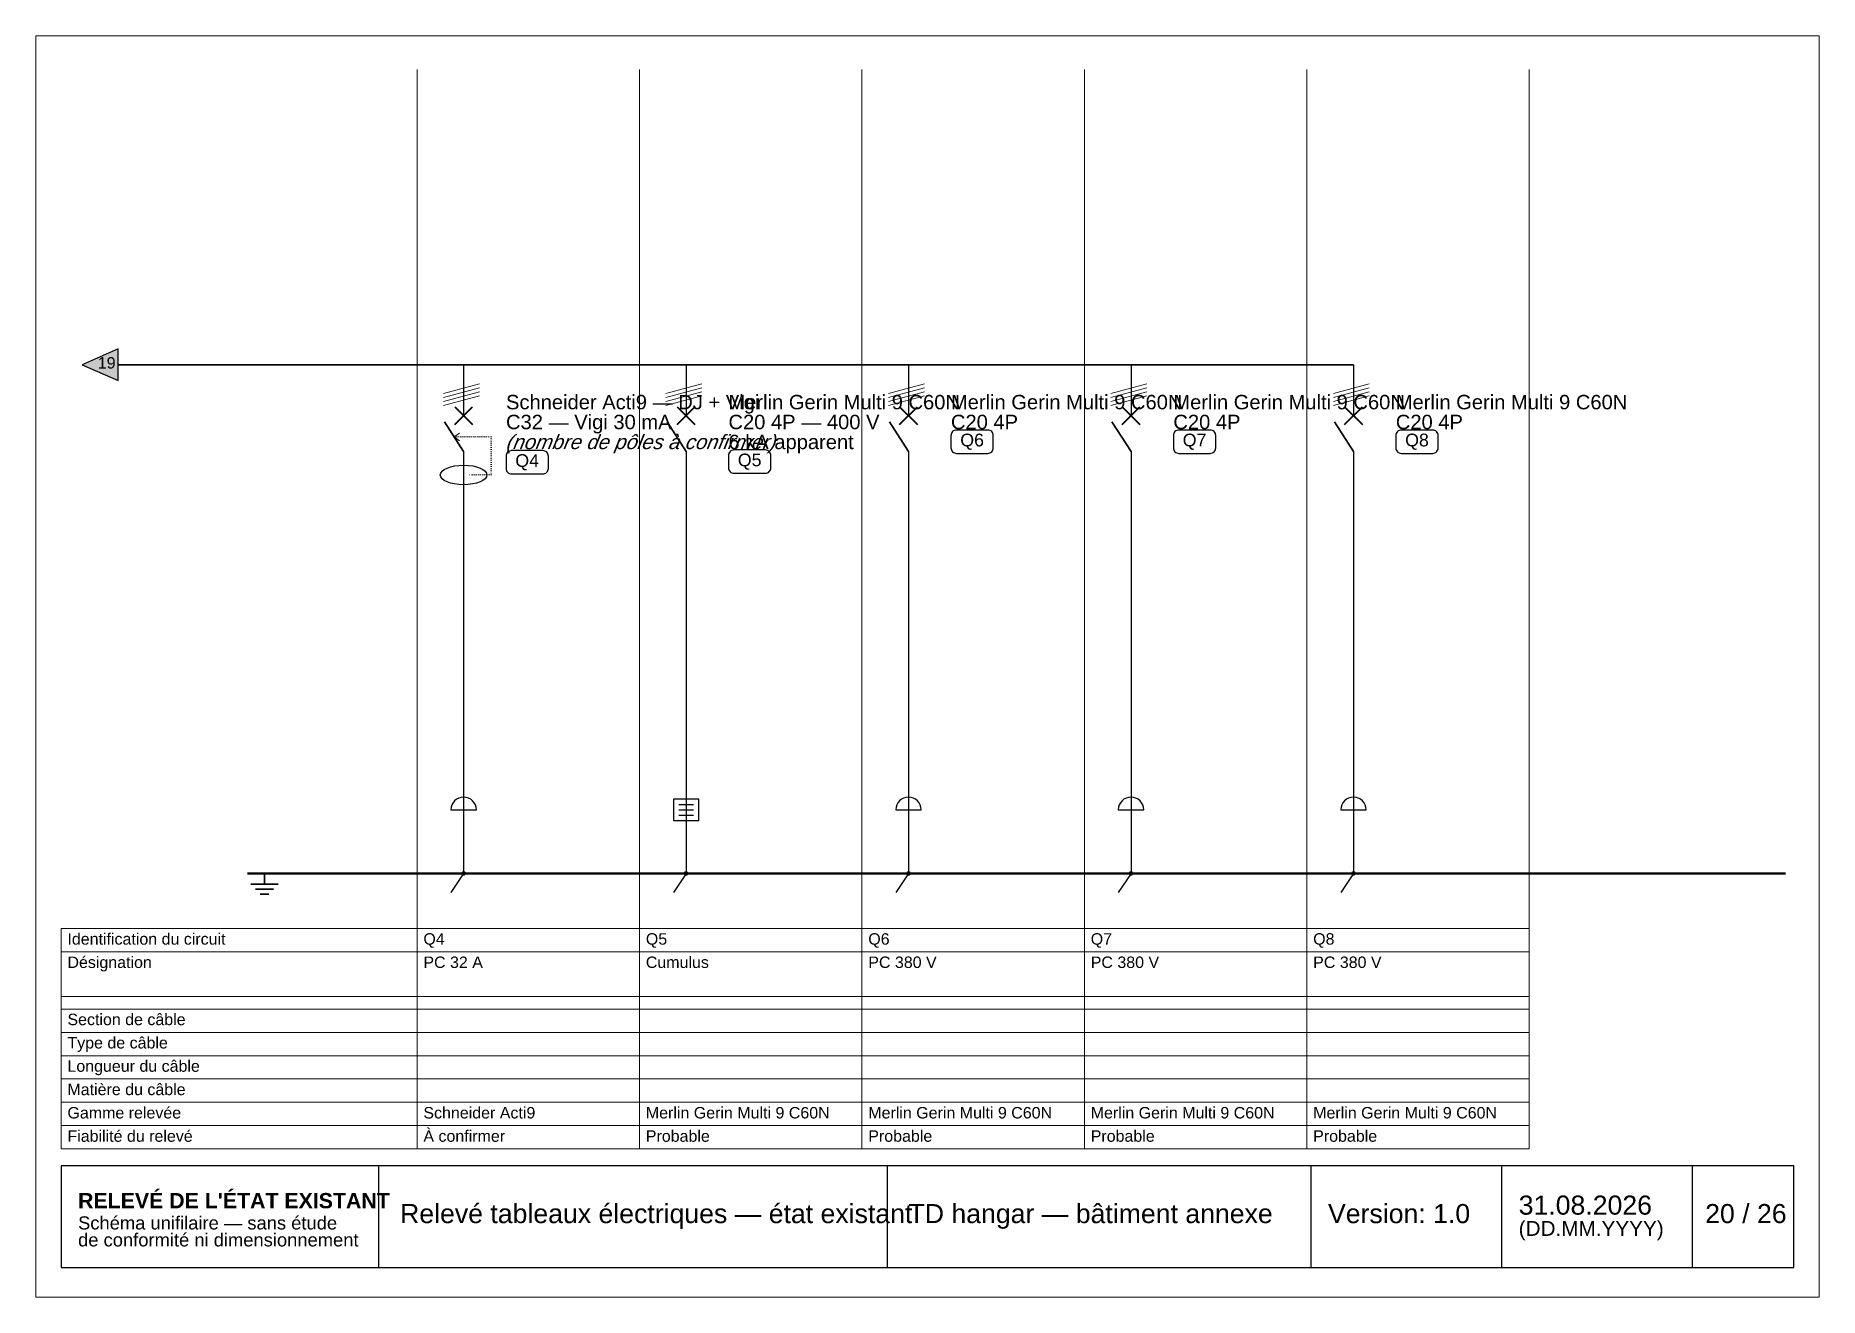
# Paper-space layout '20 - F20 TD HANGAR (5-5)' of a CAD drawing. Header units: millimetres. Extents: x 0 to 297, y 0 to 210.
# The model-space entities are those that its viewports show. They can reach past a viewport. Long polylines and large blocks are cut down to what shows.
import ezdxf
from ezdxf.enums import TextEntityAlignment as Align

# ---------------------------------------------------------------- set-up
doc = ezdxf.new("R2010")
doc.units = ezdxf.units.MM
doc.header["$LTSCALE"] = 0.5
doc.linetypes.add('DASHED', pattern=[1.524, 1.27, -0.254])
doc.linetypes.add('DOT', pattern=[0.508, 0, -0.508])
for name, color, linetype, lineweight in [('RENVOIS_FOLIO', 5, 'CONTINUOUS', 25), ('SCHEMA', 7, 'CONTINUOUS', 35), ('SYMBOLES', 7, 'CONTINUOUS', 25), ('TERRE', 3, 'CONTINUOUS', 50), ('TEXTE', 7, 'CONTINUOUS', 13), ('TEXTE_A_CONFIRMER', 1, 'CONTINUOUS', 13), ('TRAME', 253, 'CONTINUOUS', 9)]:
    doc.layers.add(name, color=color, linetype=linetype, lineweight=lineweight)
doc.styles.add('SCHEMA', font='arial.ttf')
doc.styles.add('SCHEMA_GRAS', font='arialbd.ttf')
doc.styles.add('SCHEMA_ITAL', font='ariali.ttf')

msp = doc.modelspace()

# ---------------------------------------------------------------- hatches: boundary and pattern name
at = {"layer": 'RENVOIS_FOLIO'}
msp.add_hatch(color=7, dxfattribs=at).paths.add_polyline_path([(13.76, -762.13), (7.76, -764.78), (13.76, -767.42)])
at = {"layer": 'SCHEMA'}
h = msp.add_hatch(color=7, dxfattribs=at)
edge = h.paths.add_edge_path()
edge.add_arc((71.26, -849.44), 0.388, 0, 360)
h = msp.add_hatch(color=7, dxfattribs=at)
edge = h.paths.add_edge_path()
edge.add_arc((108.3, -849.44), 0.388, 0, 360)
h = msp.add_hatch(color=7, dxfattribs=at)
edge = h.paths.add_edge_path()
edge.add_arc((145.34, -849.44), 0.388, 0, 360)
h = msp.add_hatch(color=7, dxfattribs=at)
edge = h.paths.add_edge_path()
edge.add_arc((182.39, -849.44), 0.388, 0, 360)
h = msp.add_hatch(color=7, dxfattribs=at)
edge = h.paths.add_edge_path()
edge.add_arc((219.43, -849.44), 0.388, 0, 360)

# ---------------------------------------------------------------- linework, layer by layer
at = {"layer": 'RENVOIS_FOLIO'}
msp.add_lwpolyline([(13.76, -762.13), (7.76, -764.78), (13.76, -767.42)], close=True, dxfattribs=at)
at = {"layer": 'SCHEMA', "lineweight": 35}
for p, q in [((13.76, -764.78), (219.43, -764.78)), ((68.09, -774.3), (71.26, -779.24)), ((105.13, -774.3), (108.3, -779.24)), ((142.17, -774.3), (145.34, -779.24)), ((179.21, -774.3), (182.39, -779.24)), ((216.25, -774.3), (219.43, -779.24)), ((35.81, -851.21), (40.39, -851.21)), ((36.62, -852.06), (39.58, -852.06)), ((38.1, -849.44), (38.1, -851.21)), ((37.39, -852.9), (38.81, -852.9))]:
    msp.add_line(p, q, dxfattribs=at)
at = {"layer": 'SCHEMA', "lineweight": 30}
for p, q in [((71.26, -764.78), (71.26, -773.24)), ((108.3, -764.78), (108.3, -773.24)), ((145.34, -764.78), (145.34, -773.24)), ((182.39, -764.78), (182.39, -773.24)), ((219.43, -764.78), (219.43, -773.24)), ((71.26, -779.24), (71.26, -849.44)), ((108.3, -779.24), (108.3, -849.44)), ((145.34, -779.24), (145.34, -849.44)), ((182.39, -779.24), (182.39, -849.44)), ((219.43, -779.24), (219.43, -849.44)), ((69.14, -838.86), (73.38, -838.86)), ((107.07, -837.98), (109.54, -837.98)), ((107.07, -838.86), (109.54, -838.86)), ((107.07, -839.74), (109.54, -839.74)), ((143.23, -838.86), (147.46, -838.86)), ((180.27, -838.86), (184.5, -838.86)), ((217.31, -838.86), (221.54, -838.86)), ((71.26, -849.44), (69.14, -852.62)), ((108.3, -849.44), (106.19, -852.62)), ((145.34, -849.44), (143.23, -852.62)), ((182.39, -849.44), (180.27, -852.62)), ((219.43, -849.44), (217.31, -852.62))]:
    msp.add_line(p, q, dxfattribs=at)
at = {"layer": 'SCHEMA', "lineweight": 40}
for p, q in [((69.78, -774.73), (72.74, -771.76)), ((69.78, -771.76), (72.74, -774.73)), ((106.82, -774.73), (109.78, -771.76)), ((106.82, -771.76), (109.78, -774.73)), ((143.86, -774.73), (146.83, -771.76)), ((143.86, -771.76), (146.83, -774.73)), ((180.9, -774.73), (183.87, -771.76)), ((180.9, -771.76), (183.87, -774.73)), ((217.95, -774.73), (220.91, -771.76)), ((217.95, -771.76), (220.91, -774.73))]:
    msp.add_line(p, q, dxfattribs=at)
at = {"layer": 'SCHEMA', "lineweight": 30}
msp.add_lwpolyline([(106.19, -840.62), (110.42, -840.62), (110.42, -837.1), (106.19, -837.1)], close=True, dxfattribs=at)
for centre in [(71.26, -838.86), (145.34, -838.86), (182.39, -838.86), (219.43, -838.86)]:
    msp.add_arc(centre, 2.12, 0, 180, dxfattribs=at)
msp.add_ellipse((71.26, -783.12), major_axis=(3.88, 0), ratio=0.418182, dxfattribs=at)
at = {"layer": 'SYMBOLES', "lineweight": 20}
for p, q in [((67.91, -769.54), (73.91, -767.95)), ((67.91, -770.21), (73.91, -768.62)), ((104.95, -769.54), (110.95, -767.95)), ((104.95, -770.21), (110.95, -768.62)), ((141.99, -769.54), (147.99, -767.95)), ((141.99, -770.21), (147.99, -768.62)), ((179.03, -769.54), (185.03, -767.95)), ((179.03, -770.21), (185.03, -768.62)), ((216.08, -769.54), (222.07, -767.95)), ((216.08, -770.21), (222.07, -768.62)), ((67.91, -770.88), (73.91, -769.29)), ((67.91, -771.55), (73.91, -769.96)), ((104.95, -770.88), (110.95, -769.29)), ((104.95, -771.55), (110.95, -769.96)), ((141.99, -770.88), (147.99, -769.29)), ((141.99, -771.55), (147.99, -769.96)), ((179.03, -770.88), (185.03, -769.29)), ((179.03, -771.55), (185.03, -769.96)), ((216.08, -770.88), (222.07, -769.29)), ((216.08, -771.55), (222.07, -769.96)), ((69.71, -776.77), (70.56, -776.14)), ((69.71, -776.77), (70.56, -777.41))]:
    msp.add_line(p, q, dxfattribs=at)
at = {"layer": 'SYMBOLES', "linetype": 'DOT', "lineweight": 20}
for p, q in [((69.71, -776.77), (75.85, -776.77)), ((75.85, -776.77), (75.85, -783.12)), ((75.85, -783.12), (71.97, -783.12))]:
    msp.add_line(p, q, dxfattribs=at)
at = {"layer": 'SYMBOLES', "lineweight": 15}
for p, q in [((4.23, -858.62), (248.71, -858.62)), ((4.23, -895.31), (4.23, -858.62)), ((63.5, -895.31), (63.5, -858.62)), ((100.54, -895.31), (100.54, -858.62)), ((137.58, -895.31), (137.58, -858.62)), ((174.62, -895.31), (174.62, -858.62)), ((211.67, -895.31), (211.67, -858.62)), ((248.71, -895.31), (248.71, -858.62)), ((4.23, -862.5), (248.71, -862.5)), ((4.23, -869.91), (248.71, -869.91)), ((4.23, -872.02), (248.71, -872.02)), ((4.23, -875.9), (248.71, -875.9)), ((4.23, -879.78), (248.71, -879.78)), ((4.23, -883.66), (248.71, -883.66)), ((4.23, -887.54), (248.71, -887.54)), ((4.23, -891.42), (248.71, -891.42)), ((4.23, -895.31), (248.71, -895.31))]:
    msp.add_line(p, q, dxfattribs=at)
at = {"layer": 'SYMBOLES', "lineweight": 25}
for p, q in [((57.15, -915.06), (57.15, -898.13)), ((141.82, -915.06), (141.82, -898.13)), ((212.37, -915.06), (212.37, -898.13)), ((244.12, -915.06), (244.12, -898.13)), ((275.87, -915.06), (275.87, -898.13))]:
    msp.add_line(p, q, dxfattribs=at)
for points in [[(153.32, -779.52), (158.54, -779.52, 0.414214), (159.46, -778.61), (159.46, -776.56, 0.414214), (158.54, -775.64), (153.32, -775.64, 0.414214), (152.4, -776.56), (152.4, -778.61, 0.414214)], [(190.36, -779.52), (195.58, -779.52, 0.414214), (196.5, -778.61), (196.5, -776.56, 0.414214), (195.58, -775.64), (190.36, -775.64, 0.414214), (189.44, -776.56), (189.44, -778.61, 0.414214)], [(227.4, -779.52), (232.62, -779.52, 0.414214), (233.54, -778.61), (233.54, -776.56, 0.414214), (232.62, -775.64), (227.4, -775.64, 0.414214), (226.48, -776.56), (226.48, -778.61, 0.414214)], [(79.23, -782.95), (84.45, -782.95, 0.414214), (85.37, -782.03), (85.37, -779.98, 0.414214), (84.45, -779.07), (79.23, -779.07, 0.414214), (78.32, -779.98), (78.32, -782.03, 0.414214)], [(116.28, -782.84), (121.5, -782.84, 0.414214), (122.41, -781.92), (122.41, -779.88, 0.414214), (121.5, -778.96), (116.28, -778.96, 0.414214), (115.36, -779.88), (115.36, -781.92, 0.414214)]]:
    msp.add_lwpolyline(points, format="xyb", close=True, dxfattribs=at)
msp.add_lwpolyline([(4.23, -915.06), (292.77, -915.06), (292.77, -898.13), (4.23, -898.13)], close=True, dxfattribs=at)
at = {"layer": 'TERRE', "color": 3}
msp.add_line((35.28, -849.44), (291.36, -849.44), dxfattribs=at)
at = {"layer": 'TERRE', "color": 2, "linetype": 'DASHED'}
msp.add_line((36.69, -849.44), (291.36, -849.44), dxfattribs=at)
at = {"layer": 'TRAME'}
for p, q in [((63.5, -895.31), (63.5, -715.64)), ((100.54, -895.31), (100.54, -715.64)), ((137.58, -895.31), (137.58, -715.64)), ((174.62, -895.31), (174.62, -715.64)), ((211.67, -895.31), (211.67, -715.64)), ((248.71, -895.31), (248.71, -715.64))]:
    msp.add_line(p, q, dxfattribs=at)

# ---------------------------------------------------------------- texts
at = {"layer": 'TEXTE', "style": 'SCHEMA'}
for s, height, p in [('19', 1.905, (11.82, -765.41)), ('Q6', 2.117, (155.93, -778.36)), ('Q7', 2.117, (192.97, -778.36)), ('Q8', 2.117, (230.01, -778.36)), ('Q4', 2.117, (81.84, -781.78)), ('Q5', 2.117, (118.89, -781.68))]:
    msp.add_text(s, height=height, dxfattribs=at).set_placement(p, align=Align.CENTER)
at = {"layer": 'TEXTE'}
for s, height, style, p in [('Schneider Acti9 — DJ + Vigi', 2.3989, 'SCHEMA', (78.32, -772.19)), ('Merlin Gerin Multi 9 C60N', 2.3989, 'SCHEMA', (115.36, -772.19)), ('Merlin Gerin Multi 9 C60N', 2.3989, 'SCHEMA', (152.4, -772.19)), ('Merlin Gerin Multi 9 C60N', 2.3989, 'SCHEMA', (189.44, -772.19)), ('Merlin Gerin Multi 9 C60N', 2.3989, 'SCHEMA', (226.48, -772.19)), ('C32 — Vigi 30 mA', 2.3989, 'SCHEMA', (78.32, -775.5)), ('C20 4P — 400 V', 2.3989, 'SCHEMA', (115.36, -775.5)), ('C20 4P', 2.399, 'SCHEMA', (152.4, -775.5)), ('C20 4P', 2.399, 'SCHEMA', (189.44, -775.5)), ('C20 4P', 2.399, 'SCHEMA', (226.48, -775.5)), ('6 kA apparent', 2.3989, 'SCHEMA', (115.36, -778.82)), ('Identification du circuit', 1.905, 'SCHEMA', (5.29, -861.3)), ('Q4', 1.905, 'SCHEMA', (64.56, -861.3)), ('Q5', 1.905, 'SCHEMA', (101.6, -861.3)), ('Q6', 1.905, 'SCHEMA', (138.64, -861.3)), ('Q7', 1.905, 'SCHEMA', (175.68, -861.3)), ('Q8', 1.905, 'SCHEMA', (212.72, -861.3)), ('Désignation', 1.905, 'SCHEMA', (5.29, -865.18)), ('PC 32 A', 1.905, 'SCHEMA', (64.56, -865.18)), ('Cumulus', 1.905, 'SCHEMA', (101.6, -865.18)), ('PC 380 V', 1.905, 'SCHEMA', (138.64, -865.18)), ('PC 380 V', 1.905, 'SCHEMA', (175.68, -865.18)), ('PC 380 V', 1.905, 'SCHEMA', (212.72, -865.18)), ('Section de câble', 1.905, 'SCHEMA', (5.29, -874.7)), ('Type de câble', 1.905, 'SCHEMA', (5.29, -878.58)), ('Longueur du câble', 1.905, 'SCHEMA', (5.29, -882.46)), ('Matière du câble', 1.905, 'SCHEMA', (5.29, -886.35)), ('Gamme relevée', 1.905, 'SCHEMA', (5.29, -890.23)), ('Schneider Acti9', 1.905, 'SCHEMA', (64.56, -890.23)), ('Merlin Gerin Multi 9 C60N', 1.905, 'SCHEMA', (101.6, -890.23)), ('Merlin Gerin Multi 9 C60N', 1.905, 'SCHEMA', (138.64, -890.23)), ('Merlin Gerin Multi 9 C60N', 1.905, 'SCHEMA', (175.68, -890.23)), ('Merlin Gerin Multi 9 C60N', 1.905, 'SCHEMA', (212.72, -890.23)), ('Fiabilité du relevé', 1.905, 'SCHEMA', (5.29, -894.11)), ('Probable', 1.905, 'SCHEMA', (101.6, -894.11)), ('Probable', 1.905, 'SCHEMA', (138.64, -894.11)), ('Probable', 1.905, 'SCHEMA', (175.68, -894.11)), ('Probable', 1.905, 'SCHEMA', (212.72, -894.11)), ("RELEVÉ DE L'ÉTAT EXISTANT", 2.54, 'SCHEMA_GRAS', (7.06, -905.18)), ('Relevé tableaux électriques — état existant', 3.175, 'SCHEMA', (60.68, -907.65)), ('TD hangar — bâtiment annexe', 3.175, 'SCHEMA', (145.34, -907.65)), ('Version: 1.0', 3.175, 'SCHEMA', (215.19, -907.65)), ('31.08.2026', 3.175, 'SCHEMA', (246.94, -906.24)), ('20 / 26', 3.175, 'SCHEMA', (277.99, -907.65)), ('Schéma unifilaire — sans étude', 2.1872, 'SCHEMA', (7.06, -908.71)), ('(DD.MM.YYYY)', 2.4694, 'SCHEMA', (246.94, -909.77)), ('de conformité ni dimensionnement', 2.1872, 'SCHEMA', (7.06, -911.53))]:
    msp.add_text(s, height=height, dxfattribs=dict(at, style=style)).set_placement(p)
at = {"layer": 'TEXTE_A_CONFIRMER', "style": 'SCHEMA_ITAL', "oblique": 12}
msp.add_text('(nombre de pôles à confirmer)', height=2.3989, dxfattribs=at).set_placement((78.32, -778.82))
at = {"layer": 'TEXTE_A_CONFIRMER', "style": 'SCHEMA'}
msp.add_text('À confirmer', height=1.905, dxfattribs=at).set_placement((64.56, -894.11))

psp = doc.layouts.new('20 - F20 TD HANGAR (5-5)')

# ---------------------------------------------------------------- viewports
at = {"layer": 'VIEWPORTS'}
psp.add_viewport(center=(148.5, 105), size=(297, 210), view_center_point=(148.5, -815), view_height=210, dxfattribs=at)

doc.saveas('drawing.dxf')
